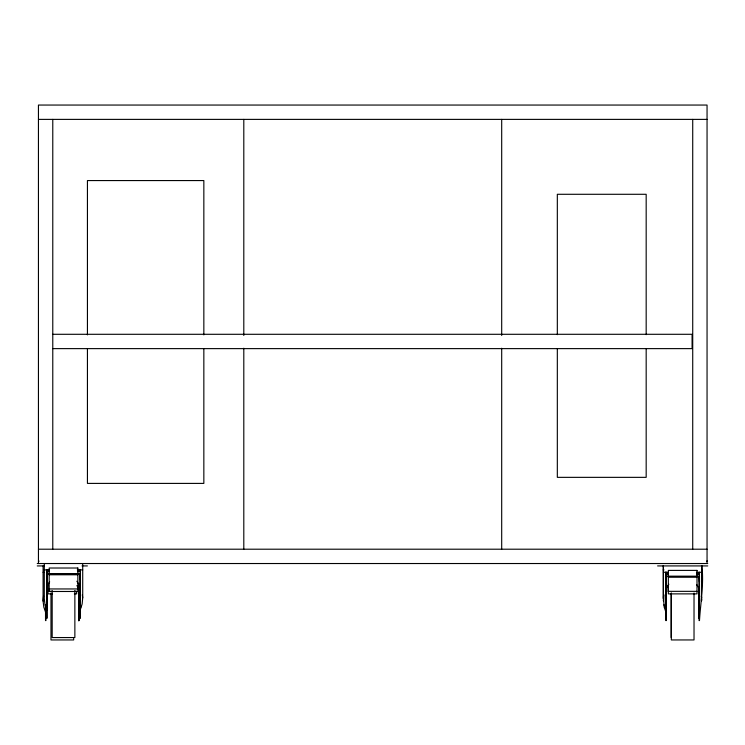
<?xml version="1.0" encoding="UTF-8"?>
<svg xmlns="http://www.w3.org/2000/svg" width="745" height="745" viewBox="0 0 745 745"><rect width="100%" height="100%" fill="white"/><g stroke="black" fill="none" stroke-linecap="round" stroke-linejoin="round"><path stroke-width="1.12" d="M45.52 620.604L45.52 604.735M45.52 606.924L45.901 620.604M47.093 618.21L46.712 569.888L46.712 618.21M79.939 573.827L79.939 618.21M80.32 569.888L80.32 618.21M665.667 588.112L665.667 618.21M665.872 577.822L665.872 572.281L665.872 620.604M666.049 614.485L666.049 618.48L666.049 588.112M666.254 575.755L666.254 620.604M698.894 586.827L698.894 618.21M699.099 576.211L699.099 620.604M699.276 606.262L699.276 618.21M699.099 574.004L699.099 572.281M45.762 604.689L45.818 612.79L43.825 607.138L43.089 601.038L43.555 595.935M82.714 563.527L82.714 597.825L82.146 603.953L80.32 609.689M665.872 572.281L666.17 612.79L664.177 607.138L663.423 596.615M664.009 594.92L663.441 601.038L663.441 565.921M701.39 600.889L701.669 565.651M701.874 565.921C704.053 584.052 700.458 603.72 699.481 620.604M46.712 571.341L47.093 569.944M665.872 573.725L666.254 572.281M80.954 606.337L79.128 612.073L79.128 620.604M699.276 609.689L699.881 607.771M46.674 586.79L49.654 581.826M46.674 587.19L47.866 585.207M665.834 589.174L668.814 584.21M38.442 119.386L707.052 119.386M52.774 334.291L692.086 334.291L692.086 348.623L52.774 348.623M38.442 549.205L707.052 549.205M38.442 561.143L39.14 561.143M706.614 561.143L707.545 561.143M37.25 563.527L707.75 563.527M37.25 565.921L44.29 565.921M82.025 565.921L87.398 565.921M657.602 565.921L707.75 565.921M44.281 569.888L49.096 569.888M77.303 569.888L82.714 569.888M663.236 569.888L663.972 569.888M47.093 571.341L49.366 571.341M77.676 571.341L80.32 571.341M46.712 571.611L49.366 571.611M77.676 571.611L80.32 571.611M43.089 572.281L43.825 572.281M663.441 572.281L668.256 572.281M696.463 572.281L701.874 572.281M666.254 573.725L668.526 573.725M696.836 573.725L699.099 573.725M665.872 574.004L668.526 574.004M696.836 574.004L699.481 574.004M49.189 574.768L77.843 574.768M668.349 577.161L697.003 577.161M49.189 588.95L77.843 588.95M47.997 591.344L52.578 591.344M74.36 591.344L76.651 591.344L76.651 593.877L74.36 593.877M668.349 591.344L697.003 591.344M52.578 593.877L47.997 593.877L47.997 585.16M699.099 612.874L699.481 572.281M696.65 584.592L699.145 588.457M76.865 581.23L79.985 586.073M76.921 585.561L79.454 590.347M663.972 604.744L664.968 607.575M701.427 595.795L701.669 597.825M701.38 596.149L701.874 600.209M82.341 594.78L82.714 597.825M665.807 588.122L665.965 610.406M46.712 569.888L47.009 610.406L45.017 604.744L44.281 598.654L44.281 563.527M79.939 569.888L79.939 571.611M707.052 563.527L707.052 105.054L38.442 105.054L38.442 563.527M694.023 593.076L694.023 639.946L671.338 639.946L671.338 593.076M692.72 119.386L692.72 549.205M671.133 593.197L671.133 637.552M668.144 585.356L668.144 591.483M663.236 565.651L663.236 598.654M646.176 334.663L646.176 194.287L557.325 194.287L557.325 334.663M646.176 348.586L646.176 477.349L557.325 477.349L557.325 348.586M501.692 119.386L501.692 335.455M501.692 348.232L501.692 549.205M243.801 119.386L243.801 335.455M243.801 348.232L243.801 549.205M203.841 334.887L203.841 180.569L87.435 180.569L87.435 334.887M203.841 348.809L203.841 483.403L87.435 483.403L87.435 348.809M79.128 583.503L78.746 620.874L78.746 583.503M74.863 590.683L74.863 637.552L52.178 637.552L52.178 590.683M73.662 638.539L73.662 639.946L50.977 639.946L50.977 593.076M52.774 119.386L52.774 549.205M43.089 565.921L43.089 601.038M46.712 573.827L46.712 579.722L47.093 574.125L79.939 574.125L80.32 579.722L80.32 573.827L46.712 573.827M665.872 576.22L665.872 582.115L666.254 576.509L699.099 576.509L699.481 582.115L699.481 576.22L665.872 576.22M77.843 568.016L49.189 568.016L49.189 591.483L77.843 591.483L77.843 568.016M697.003 570.4L668.349 570.4L668.349 593.877L697.003 593.877L697.003 570.4"/></g></svg>
